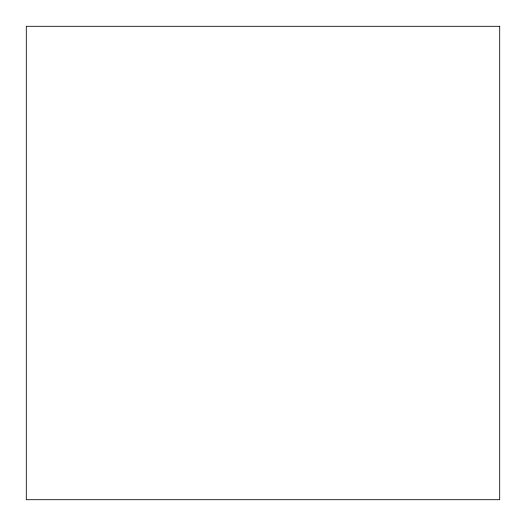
<?xml version="1.0" encoding="UTF-8"?>
<svg xmlns="http://www.w3.org/2000/svg" width="526" height="526" viewBox="0 0 526 526"><rect width="100%" height="100%" fill="white"/><g stroke="black" fill="none" stroke-linecap="round" stroke-linejoin="round"><path stroke-width="0.79" d="M499.7 26.3L26.3 26.3L26.3 499.7L499.7 499.7L499.7 26.3"/></g></svg>
